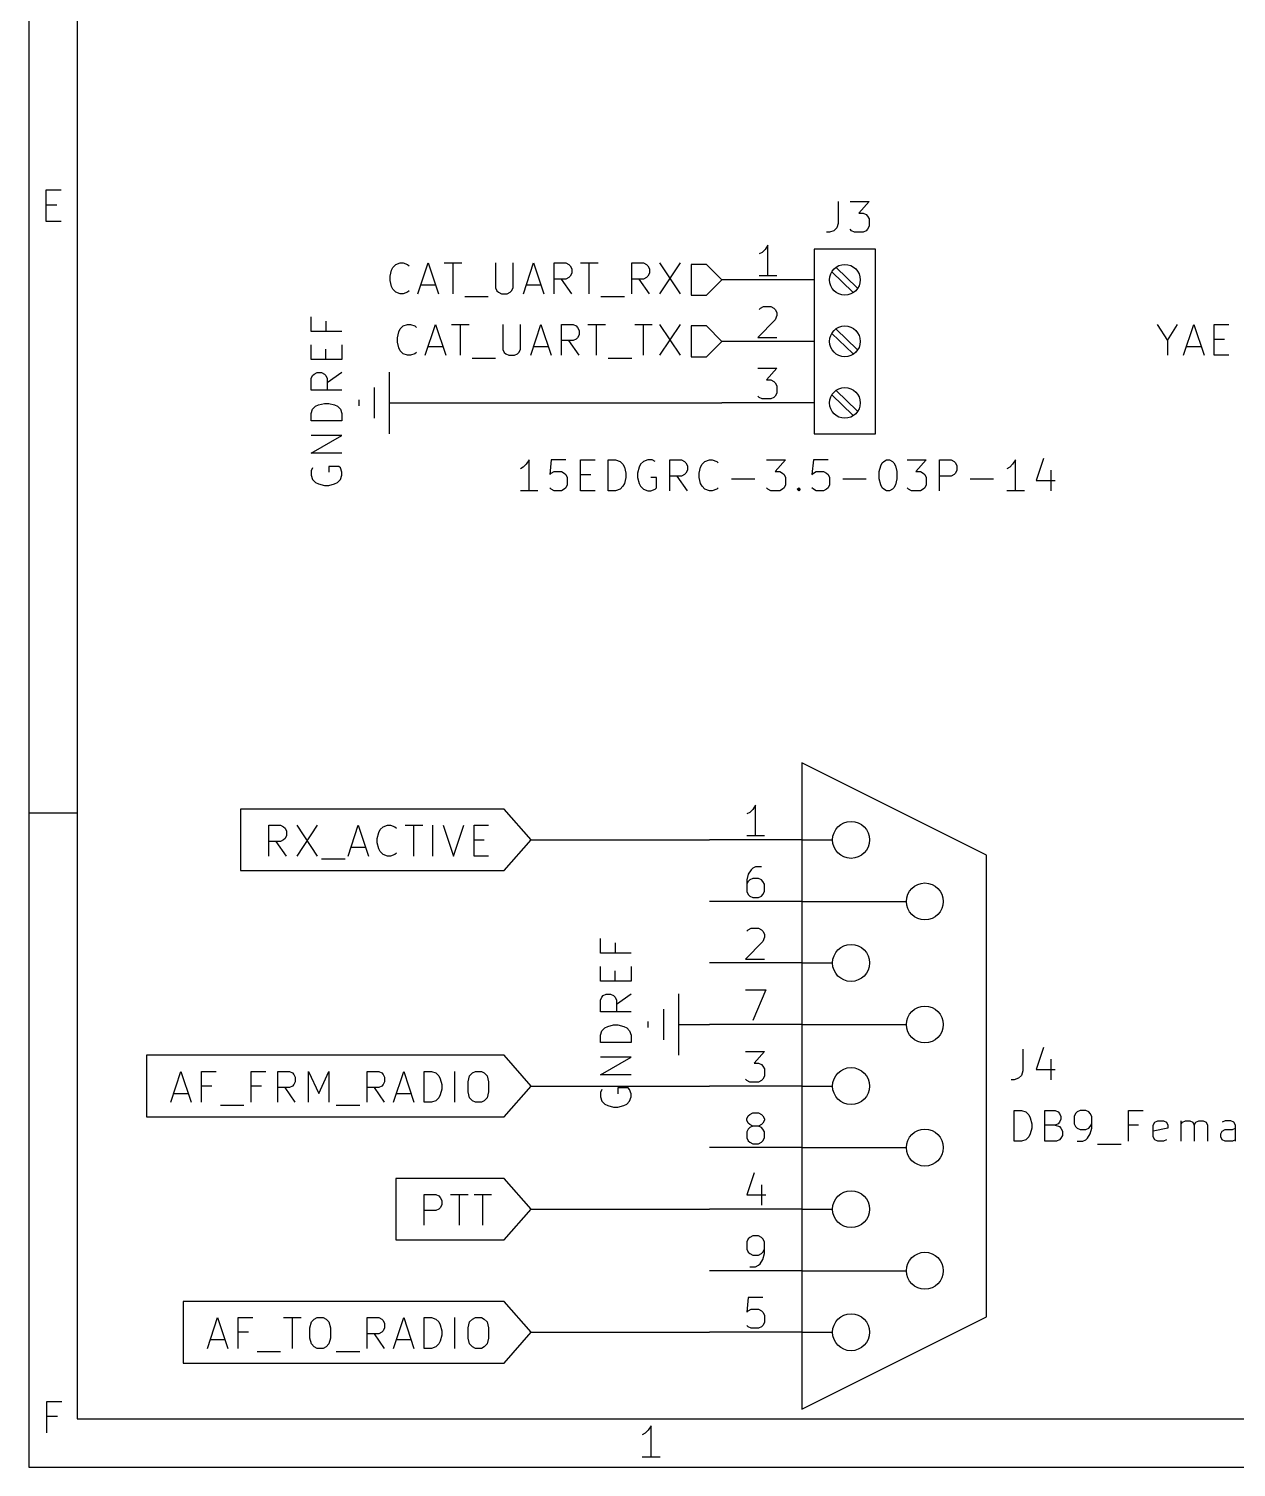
# Model space of a CAD drawing. Extents: x 0.4 to 16.1, y -11.3 to -0.4.
# Drawn here: x 0.394 to 2.356, y -11.299 to -8.962 of the extents above; entities that cross this region are included whole.
import ezdxf

# ---------------------------------------------------------------- set-up
doc = ezdxf.new("R2010")
doc.units = 0
doc.header["$MEASUREMENT"] = 0
for name, color, linetype in [('BROWN2', 54, 'CONTINUOUS'), ('CYAN2', 4, 'CONTINUOUS'), ('GREEN2', 3, 'CONTINUOUS'), ('LYELLOW', 51, 'CONTINUOUS'), ('RED2', 1, 'CONTINUOUS')]:
    doc.layers.add(name, color=color, linetype=linetype)

msp = doc.modelspace()

# ---------------------------------------------------------------- linework, layer by layer
at = {"layer": 'BROWN2', "linetype": 'CONTINUOUS'}
for p, q in [((0.985563, -9.34976), (0.990323, -9.345)), ((0.990323, -9.345), (0.997469, -9.34262)), ((0.997469, -9.34262), (1.00223, -9.34262)), ((1.00223, -9.34262), (1.00937, -9.345)), ((1.00937, -9.345), (1.01175, -9.34738)), ((1.02604, -9.39262), (1.0427, -9.34262)), ((1.0427, -9.34262), (1.05937, -9.39262)), ((1.0689, -9.34262), (1.09747, -9.34262)), ((1.08318, -9.39262), (1.08318, -9.34262)), ((1.15223, -9.34262), (1.15223, -9.38309)), ((1.1808, -9.38309), (1.1808, -9.34262)), ((1.19747, -9.39262), (1.21413, -9.34262)), ((1.21413, -9.34262), (1.2308, -9.39262)), ((1.24747, -9.39262), (1.24747, -9.34262)), ((1.24747, -9.34262), (1.26652, -9.34262)), ((1.26652, -9.34262), (1.27128, -9.345)), ((1.27128, -9.345), (1.27366, -9.34738)), ((1.27366, -9.34738), (1.27604, -9.35214)), ((1.29032, -9.34262), (1.3189, -9.34262)), ((1.30461, -9.39262), (1.30461, -9.34262)), ((1.37366, -9.39262), (1.37366, -9.34262)), ((1.37366, -9.34262), (1.3927, -9.34262)), ((1.3927, -9.34262), (1.39747, -9.345)), ((1.39747, -9.345), (1.39985, -9.34738)), ((1.39985, -9.34738), (1.40223, -9.35214)), ((1.4189, -9.34262), (1.45223, -9.39262)), ((1.45223, -9.34262), (1.4189, -9.39262)), ((1.495, -9.345), (1.47, -9.345)), ((1.47, -9.345), (1.47, -9.395)), ((1.52, -9.37), (1.495, -9.345)), ((0.980799, -9.36405), (0.983181, -9.35452)), ((0.980799, -9.37119), (0.980799, -9.36405)), ((0.983181, -9.38071), (0.980799, -9.37119)), ((0.983181, -9.35452), (0.985563, -9.34976)), ((1.26652, -9.36881), (1.24747, -9.36881)), ((1.27604, -9.39262), (1.25937, -9.36881)), ((1.27128, -9.36643), (1.26652, -9.36881)), ((1.27366, -9.36405), (1.27128, -9.36643)), ((1.27604, -9.35928), (1.27366, -9.36405)), ((1.27604, -9.35214), (1.27604, -9.35928)), ((1.3927, -9.36881), (1.37366, -9.36881)), ((1.40223, -9.39262), (1.38556, -9.36881)), ((1.39747, -9.36643), (1.3927, -9.36881)), ((1.39985, -9.36405), (1.39747, -9.36643)), ((1.40223, -9.35928), (1.39985, -9.36405)), ((1.40223, -9.35214), (1.40223, -9.35928)), ((1.495, -9.395), (1.52, -9.37)), ((0.985563, -9.38547), (0.983181, -9.38071)), ((0.990323, -9.39024), (0.985563, -9.38547)), ((0.997469, -9.39262), (0.990323, -9.39024)), ((1.00223, -9.39262), (0.997469, -9.39262)), ((1.00937, -9.39024), (1.00223, -9.39262)), ((1.01175, -9.38785), (1.00937, -9.39024)), ((1.0308, -9.37833), (1.05461, -9.37833)), ((1.15223, -9.38309), (1.15461, -9.38785)), ((1.15461, -9.38785), (1.15699, -9.39024)), ((1.15699, -9.39024), (1.16175, -9.39262)), ((1.16175, -9.39262), (1.17128, -9.39262)), ((1.17128, -9.39262), (1.17604, -9.39024)), ((1.17604, -9.39024), (1.17842, -9.38785)), ((1.17842, -9.38785), (1.1808, -9.38309)), ((1.20223, -9.37833), (1.22604, -9.37833)), ((1.47, -9.395), (1.495, -9.395)), ((1.10223, -9.39738), (1.14032, -9.39738)), ((1.32366, -9.39738), (1.36175, -9.39738)), ((0.992705, -9.46405), (0.995087, -9.45452)), ((0.992705, -9.47119), (0.992705, -9.46405)), ((0.995087, -9.45452), (0.997469, -9.44976)), ((0.997469, -9.44976), (1.00223, -9.445)), ((1.00223, -9.445), (1.00937, -9.44262)), ((1.00937, -9.44262), (1.01413, -9.44262)), ((1.01413, -9.44262), (1.02128, -9.445)), ((1.02128, -9.445), (1.02366, -9.44738)), ((1.03794, -9.49262), (1.05461, -9.44262)), ((1.05461, -9.44262), (1.07128, -9.49262)), ((1.0808, -9.44262), (1.10937, -9.44262)), ((1.09509, -9.49262), (1.09509, -9.44262)), ((1.16413, -9.44262), (1.16413, -9.48309)), ((1.1927, -9.48309), (1.1927, -9.44262)), ((1.20937, -9.49262), (1.22604, -9.44262)), ((1.22604, -9.44262), (1.2427, -9.49262)), ((1.25937, -9.49262), (1.25937, -9.44262)), ((1.25937, -9.44262), (1.27842, -9.44262)), ((1.27842, -9.44262), (1.28318, -9.445)), ((1.28318, -9.445), (1.28556, -9.44738)), ((1.28556, -9.46405), (1.28318, -9.46643)), ((1.28556, -9.44738), (1.28794, -9.45214)), ((1.28794, -9.45928), (1.28556, -9.46405)), ((1.28794, -9.45214), (1.28794, -9.45928)), ((1.30223, -9.44262), (1.3308, -9.44262)), ((1.31652, -9.49262), (1.31652, -9.44262)), ((1.37842, -9.44262), (1.40699, -9.44262)), ((1.3927, -9.49262), (1.3927, -9.44262)), ((1.4189, -9.44262), (1.45223, -9.49262)), ((1.45223, -9.44262), (1.4189, -9.49262)), ((1.495, -9.445), (1.47, -9.445)), ((1.47, -9.445), (1.47, -9.495)), ((1.52, -9.47), (1.495, -9.445)), ((2.22747, -9.44262), (2.24413, -9.46881)), ((2.24413, -9.46881), (2.2608, -9.44262)), ((2.27032, -9.49262), (2.28699, -9.44262)), ((2.28699, -9.44262), (2.30366, -9.49262)), ((2.32032, -9.49262), (2.32032, -9.44262)), ((2.32032, -9.44262), (2.34413, -9.44262)), ((0.995087, -9.48071), (0.992705, -9.47119)), ((0.997469, -9.48547), (0.995087, -9.48071)), ((1.00223, -9.49024), (0.997469, -9.48547)), ((1.02366, -9.48785), (1.02128, -9.49024)), ((1.0427, -9.47833), (1.06652, -9.47833)), ((1.16413, -9.48309), (1.16652, -9.48785)), ((1.16652, -9.48785), (1.1689, -9.49024)), ((1.18794, -9.49024), (1.19032, -9.48785)), ((1.19032, -9.48785), (1.1927, -9.48309)), ((1.21413, -9.47833), (1.23794, -9.47833)), ((1.27842, -9.46881), (1.25937, -9.46881)), ((1.28794, -9.49262), (1.27128, -9.46881)), ((1.28318, -9.46643), (1.27842, -9.46881)), ((1.495, -9.495), (1.52, -9.47)), ((2.24413, -9.46881), (2.24413, -9.49262)), ((2.27509, -9.47833), (2.2989, -9.47833)), ((2.32032, -9.46643), (2.33699, -9.46643)), ((1.00937, -9.49262), (1.00223, -9.49024)), ((1.01413, -9.49262), (1.00937, -9.49262)), ((1.02128, -9.49024), (1.01413, -9.49262)), ((1.11413, -9.49738), (1.15223, -9.49738)), ((1.1689, -9.49024), (1.17366, -9.49262)), ((1.17366, -9.49262), (1.18318, -9.49262)), ((1.18318, -9.49262), (1.18794, -9.49024)), ((1.33556, -9.49738), (1.37366, -9.49738)), ((1.47, -9.495), (1.495, -9.495)), ((2.34413, -9.49262), (2.32032, -9.49262))]:
    msp.add_line(p, q, dxfattribs=at)
at = {"layer": 'CYAN2', "linetype": 'CONTINUOUS'}
for p, q in [((1.70931, -9.24261), (1.70931, -9.27833)), ((1.72836, -9.24261), (1.75931, -9.24261)), ((1.75931, -9.24261), (1.74265, -9.26166)), ((1.70931, -9.27833), (1.70693, -9.28547)), ((1.74265, -9.26166), (1.74979, -9.26166)), ((1.74979, -9.26166), (1.75455, -9.26404)), ((1.75455, -9.26404), (1.75693, -9.26642)), ((1.75693, -9.26642), (1.75931, -9.27119)), ((1.75931, -9.27119), (1.75931, -9.28309)), ((1.69503, -9.29261), (1.69026, -9.29261)), ((1.70217, -9.29023), (1.69503, -9.29261)), ((1.70693, -9.28547), (1.70217, -9.29023)), ((1.73074, -9.29023), (1.72836, -9.28785)), ((1.7355, -9.29261), (1.73074, -9.29023)), ((1.74979, -9.29261), (1.7355, -9.29261)), ((1.75455, -9.29023), (1.74979, -9.29261)), ((1.75693, -9.28785), (1.75455, -9.29023)), ((1.75931, -9.28309), (1.75693, -9.28785)), ((0.852618, -9.45407), (0.852618, -9.43026)), ((0.876425, -9.43741), (0.876425, -9.45407)), ((0.902618, -9.45407), (0.852618, -9.45407)), ((0.852618, -9.49931), (0.852618, -9.4755)), ((0.876425, -9.49931), (0.876425, -9.48265)), ((0.902618, -9.4755), (0.902618, -9.49931)), ((0.902618, -9.49931), (0.852618, -9.49931)), ((0.852618, -9.53026), (0.855, -9.5255)), ((0.852618, -9.54931), (0.852618, -9.53026)), ((0.855, -9.5255), (0.857378, -9.52312)), ((0.857378, -9.52312), (0.862142, -9.52074)), ((0.862142, -9.52074), (0.869283, -9.52074)), ((0.869283, -9.52074), (0.874047, -9.52312)), ((0.874047, -9.52312), (0.876425, -9.5255)), ((0.876425, -9.5255), (0.878807, -9.53026)), ((0.902618, -9.52074), (0.878807, -9.53741)), ((0.878807, -9.53026), (0.878807, -9.54931)), ((0.902618, -9.54931), (0.852618, -9.54931)), ((0.852618, -9.58741), (0.855, -9.58026)), ((0.855, -9.58026), (0.85976, -9.5755)), ((0.85976, -9.5755), (0.864524, -9.57312)), ((0.864524, -9.57312), (0.874047, -9.57074)), ((0.874047, -9.57074), (0.881189, -9.57074)), ((0.881189, -9.57074), (0.890713, -9.57312)), ((0.890713, -9.57312), (0.895472, -9.5755)), ((0.895472, -9.5755), (0.900236, -9.58026)), ((0.900236, -9.58026), (0.902618, -9.58741)), ((0.852618, -9.59931), (0.852618, -9.58741)), ((0.902618, -9.59931), (0.852618, -9.59931)), ((0.902618, -9.58741), (0.902618, -9.59931)), ((0.852618, -9.65169), (0.902618, -9.62312)), ((0.902618, -9.62312), (0.852618, -9.62312)), ((0.902618, -9.65169), (0.852618, -9.65169)), ((0.855, -9.6755), (0.852618, -9.68026)), ((0.897854, -9.67312), (0.881189, -9.67312)), ((0.881189, -9.67312), (0.881189, -9.68265)), ((0.900236, -9.6755), (0.897854, -9.67312)), ((0.902618, -9.68265), (0.900236, -9.6755)), ((1.19741, -9.67452), (1.19265, -9.6769)), ((1.20217, -9.66976), (1.19741, -9.67452)), ((1.20693, -9.66261), (1.20217, -9.66976)), ((1.20693, -9.71261), (1.20693, -9.66261)), ((1.24265, -9.66261), (1.24026, -9.68642)), ((1.26645, -9.66261), (1.24265, -9.66261)), ((1.29026, -9.71261), (1.29026, -9.66261)), ((1.29026, -9.66261), (1.31407, -9.66261)), ((1.3355, -9.71261), (1.3355, -9.66261)), ((1.3355, -9.66261), (1.34741, -9.66261)), ((1.34741, -9.66261), (1.35455, -9.665)), ((1.35455, -9.665), (1.35931, -9.66976)), ((1.35931, -9.66976), (1.36169, -9.67452)), ((1.36169, -9.67452), (1.36407, -9.68404)), ((1.3855, -9.67452), (1.38312, -9.68404)), ((1.38788, -9.66976), (1.3855, -9.67452)), ((1.39265, -9.665), (1.38788, -9.66976)), ((1.39979, -9.66261), (1.39265, -9.665)), ((1.40693, -9.66261), (1.39979, -9.66261)), ((1.41169, -9.665), (1.40693, -9.66261)), ((1.4355, -9.71261), (1.4355, -9.66261)), ((1.4355, -9.66261), (1.45455, -9.66261)), ((1.45455, -9.66261), (1.45931, -9.665)), ((1.45931, -9.665), (1.46169, -9.66737)), ((1.46169, -9.66737), (1.46407, -9.67214)), ((1.46407, -9.67214), (1.46407, -9.67928)), ((1.48312, -9.68404), (1.4855, -9.67452)), ((1.4855, -9.67452), (1.48788, -9.66976)), ((1.48788, -9.66976), (1.49265, -9.665)), ((1.49265, -9.665), (1.49979, -9.66261)), ((1.49979, -9.66261), (1.50455, -9.66261)), ((1.50455, -9.66261), (1.51169, -9.665)), ((1.51169, -9.665), (1.51407, -9.66737)), ((1.59265, -9.66261), (1.6236, -9.66261)), ((1.6236, -9.66261), (1.60693, -9.68166)), ((1.66883, -9.66261), (1.66645, -9.68642)), ((1.69265, -9.66261), (1.66883, -9.66261)), ((1.77598, -9.68166), (1.77836, -9.67214)), ((1.77836, -9.67214), (1.78074, -9.66737)), ((1.78074, -9.66737), (1.78312, -9.665)), ((1.78312, -9.665), (1.78788, -9.66261)), ((1.78788, -9.66261), (1.79265, -9.66261)), ((1.79265, -9.66261), (1.79741, -9.665)), ((1.79741, -9.665), (1.79979, -9.66737)), ((1.79979, -9.66737), (1.80217, -9.67214)), ((1.80217, -9.67214), (1.80455, -9.68166)), ((1.82122, -9.66261), (1.85217, -9.66261)), ((1.85217, -9.66261), (1.8355, -9.68166)), ((1.8736, -9.71261), (1.8736, -9.66261)), ((1.8736, -9.66261), (1.89265, -9.66261)), ((1.89265, -9.66261), (1.89741, -9.665)), ((1.89741, -9.665), (1.89979, -9.66737)), ((1.89979, -9.66737), (1.90217, -9.67214)), ((1.90217, -9.67214), (1.90217, -9.67928)), ((1.98788, -9.67452), (1.98312, -9.6769)), ((1.99265, -9.66976), (1.98788, -9.67452)), ((1.99741, -9.66261), (1.99265, -9.66976)), ((1.99741, -9.71261), (1.99741, -9.66261)), ((2.04265, -9.66023), (2.03074, -9.69594)), ((0.852618, -9.68026), (0.852618, -9.68741)), ((0.852618, -9.68741), (0.855, -9.69455)), ((0.855, -9.69455), (0.85976, -9.69931)), ((0.895472, -9.69931), (0.900236, -9.69455)), ((0.900236, -9.69455), (0.902618, -9.68741)), ((0.902618, -9.68741), (0.902618, -9.68265)), ((1.24026, -9.68642), (1.24265, -9.68404)), ((1.24265, -9.68404), (1.24741, -9.68166)), ((1.24741, -9.68166), (1.25931, -9.68166)), ((1.25931, -9.68166), (1.26407, -9.68404)), ((1.26407, -9.68404), (1.26645, -9.68642)), ((1.26645, -9.68642), (1.26883, -9.69119)), ((1.26883, -9.69119), (1.26883, -9.70309)), ((1.29026, -9.68642), (1.30693, -9.68642)), ((1.36407, -9.69119), (1.36169, -9.70071)), ((1.36407, -9.68404), (1.36407, -9.69119)), ((1.38312, -9.68404), (1.38312, -9.69119)), ((1.38312, -9.69119), (1.3855, -9.70071)), ((1.41407, -9.69119), (1.40455, -9.69119)), ((1.41407, -9.70785), (1.41407, -9.69119)), ((1.45455, -9.6888), (1.4355, -9.6888)), ((1.46407, -9.71261), (1.44741, -9.6888)), ((1.45931, -9.68642), (1.45455, -9.6888)), ((1.46169, -9.68404), (1.45931, -9.68642)), ((1.46407, -9.67928), (1.46169, -9.68404)), ((1.48312, -9.69119), (1.48312, -9.68404)), ((1.4855, -9.70071), (1.48312, -9.69119)), ((1.5355, -9.69357), (1.5736, -9.69357)), ((1.60693, -9.68166), (1.61407, -9.68166)), ((1.61407, -9.68166), (1.61883, -9.68404)), ((1.61883, -9.68404), (1.62122, -9.68642)), ((1.62122, -9.68642), (1.6236, -9.69119)), ((1.6236, -9.69119), (1.6236, -9.70309)), ((1.66645, -9.68642), (1.66883, -9.68404)), ((1.66883, -9.68404), (1.6736, -9.68166)), ((1.6736, -9.68166), (1.6855, -9.68166)), ((1.6855, -9.68166), (1.69026, -9.68404)), ((1.69026, -9.68404), (1.69265, -9.68642)), ((1.69265, -9.68642), (1.69503, -9.69119)), ((1.69503, -9.69119), (1.69503, -9.70309)), ((1.71645, -9.69357), (1.75455, -9.69357)), ((1.77598, -9.69357), (1.77598, -9.68166)), ((1.77836, -9.70309), (1.77598, -9.69357)), ((1.80455, -9.69357), (1.80217, -9.70309)), ((1.80455, -9.68166), (1.80455, -9.69357)), ((1.8355, -9.68166), (1.84265, -9.68166)), ((1.84265, -9.68166), (1.84741, -9.68404)), ((1.84741, -9.68404), (1.84979, -9.68642)), ((1.84979, -9.68642), (1.85217, -9.69119)), ((1.85217, -9.69119), (1.85217, -9.70309)), ((1.89265, -9.6888), (1.8736, -9.6888)), ((1.89741, -9.68642), (1.89265, -9.6888)), ((1.89979, -9.68404), (1.89741, -9.68642)), ((1.90217, -9.67928), (1.89979, -9.68404)), ((1.9236, -9.69357), (1.96169, -9.69357)), ((2.03074, -9.69594), (2.06169, -9.69594)), ((2.05455, -9.67928), (2.05455, -9.71261)), ((0.85976, -9.69931), (0.864524, -9.70169)), ((0.864524, -9.70169), (0.874047, -9.70407)), ((0.874047, -9.70407), (0.881189, -9.70407)), ((0.881189, -9.70407), (0.890713, -9.70169)), ((0.890713, -9.70169), (0.895472, -9.69931)), ((1.22122, -9.71261), (1.19265, -9.71261)), ((1.24265, -9.71023), (1.24026, -9.70785)), ((1.24741, -9.71261), (1.24265, -9.71023)), ((1.25931, -9.71261), (1.24741, -9.71261)), ((1.26407, -9.71023), (1.25931, -9.71261)), ((1.26645, -9.70785), (1.26407, -9.71023)), ((1.26883, -9.70309), (1.26645, -9.70785)), ((1.31407, -9.71261), (1.29026, -9.71261)), ((1.34741, -9.71261), (1.3355, -9.71261)), ((1.35455, -9.71023), (1.34741, -9.71261)), ((1.35931, -9.70547), (1.35455, -9.71023)), ((1.36169, -9.70071), (1.35931, -9.70547)), ((1.3855, -9.70071), (1.38788, -9.70547)), ((1.38788, -9.70547), (1.39265, -9.71023)), ((1.39265, -9.71023), (1.39979, -9.71261)), ((1.39979, -9.71261), (1.40455, -9.71261)), ((1.40455, -9.71261), (1.41169, -9.71023)), ((1.41169, -9.71023), (1.41407, -9.70785)), ((1.48788, -9.70547), (1.4855, -9.70071)), ((1.49265, -9.71023), (1.48788, -9.70547)), ((1.49979, -9.71261), (1.49265, -9.71023)), ((1.50455, -9.71261), (1.49979, -9.71261)), ((1.51169, -9.71023), (1.50455, -9.71261)), ((1.51407, -9.70785), (1.51169, -9.71023)), ((1.59503, -9.71023), (1.59265, -9.70785)), ((1.59979, -9.71261), (1.59503, -9.71023)), ((1.61407, -9.71261), (1.59979, -9.71261)), ((1.61883, -9.71023), (1.61407, -9.71261)), ((1.62122, -9.70785), (1.61883, -9.71023)), ((1.6236, -9.70309), (1.62122, -9.70785)), ((1.64265, -9.71023), (1.64503, -9.70785)), ((1.64503, -9.71261), (1.64265, -9.71023)), ((1.64503, -9.70785), (1.64741, -9.71023)), ((1.64503, -9.70785), (1.64503, -9.71261)), ((1.64741, -9.71023), (1.64503, -9.71261)), ((1.66883, -9.71023), (1.66645, -9.70785)), ((1.6736, -9.71261), (1.66883, -9.71023)), ((1.6855, -9.71261), (1.6736, -9.71261)), ((1.69026, -9.71023), (1.6855, -9.71261)), ((1.69265, -9.70785), (1.69026, -9.71023)), ((1.69503, -9.70309), (1.69265, -9.70785)), ((1.78074, -9.70785), (1.77836, -9.70309)), ((1.78312, -9.71023), (1.78074, -9.70785)), ((1.78788, -9.71261), (1.78312, -9.71023)), ((1.79265, -9.71261), (1.78788, -9.71261)), ((1.79741, -9.71023), (1.79265, -9.71261)), ((1.79979, -9.70785), (1.79741, -9.71023)), ((1.80217, -9.70309), (1.79979, -9.70785)), ((1.8236, -9.71023), (1.82122, -9.70785)), ((1.82836, -9.71261), (1.8236, -9.71023)), ((1.84265, -9.71261), (1.82836, -9.71261)), ((1.84741, -9.71023), (1.84265, -9.71261)), ((1.84979, -9.70785), (1.84741, -9.71023)), ((1.85217, -9.70309), (1.84979, -9.70785)), ((2.01169, -9.71261), (1.98312, -9.71261)), ((1.32262, -10.4641), (1.32262, -10.4403)), ((1.37262, -10.4641), (1.32262, -10.4641)), ((1.34643, -10.4474), (1.34643, -10.4641)), ((1.32262, -10.5093), (1.32262, -10.4855)), ((1.34643, -10.5093), (1.34643, -10.4926)), ((1.37262, -10.4855), (1.37262, -10.5093)), ((1.37262, -10.5093), (1.32262, -10.5093)), ((1.32262, -10.5403), (1.325, -10.5355)), ((1.32262, -10.5593), (1.32262, -10.5403)), ((1.325, -10.5355), (1.32738, -10.5331)), ((1.32738, -10.5331), (1.33214, -10.5307)), ((1.33214, -10.5307), (1.33928, -10.5307)), ((1.33928, -10.5307), (1.34405, -10.5331)), ((1.34405, -10.5331), (1.34643, -10.5355)), ((1.34643, -10.5355), (1.34881, -10.5403)), ((1.37262, -10.5307), (1.34881, -10.5474)), ((1.34881, -10.5403), (1.34881, -10.5593)), ((1.37262, -10.5593), (1.32262, -10.5593)), ((1.325, -10.5903), (1.32976, -10.5855)), ((1.32976, -10.5855), (1.33452, -10.5831)), ((1.33452, -10.5831), (1.34405, -10.5807)), ((1.34405, -10.5807), (1.35119, -10.5807)), ((1.35119, -10.5807), (1.36071, -10.5831)), ((1.36071, -10.5831), (1.36547, -10.5855)), ((1.36547, -10.5855), (1.37024, -10.5903)), ((1.32262, -10.5974), (1.325, -10.5903)), ((1.32262, -10.6093), (1.32262, -10.5974)), ((1.37262, -10.6093), (1.32262, -10.6093)), ((1.37024, -10.5903), (1.37262, -10.5974)), ((1.37262, -10.5974), (1.37262, -10.6093)), ((1.32262, -10.6617), (1.37262, -10.6331)), ((1.37262, -10.6331), (1.32262, -10.6331)), ((2.00931, -10.6198), (2.00931, -10.6555)), ((2.04265, -10.6174), (2.03074, -10.6531)), ((2.00931, -10.6555), (2.00693, -10.6626)), ((2.03074, -10.6531), (2.06169, -10.6531)), ((2.05455, -10.6364), (2.05455, -10.6698)), ((1.37262, -10.6617), (1.32262, -10.6617)), ((1.99503, -10.6698), (1.99026, -10.6698)), ((2.00217, -10.6674), (1.99503, -10.6698)), ((2.00693, -10.6626), (2.00217, -10.6674)), ((1.325, -10.6855), (1.32262, -10.6903)), ((1.32262, -10.6903), (1.32262, -10.6974)), ((1.32262, -10.6974), (1.325, -10.7046)), ((1.36785, -10.6831), (1.35119, -10.6831)), ((1.35119, -10.6831), (1.35119, -10.6926)), ((1.37024, -10.6855), (1.36785, -10.6831)), ((1.37262, -10.6926), (1.37024, -10.6855)), ((1.37024, -10.7046), (1.37262, -10.6974)), ((1.37262, -10.6974), (1.37262, -10.6926)), ((1.325, -10.7046), (1.32976, -10.7093)), ((1.32976, -10.7093), (1.33452, -10.7117)), ((1.33452, -10.7117), (1.34405, -10.7141)), ((1.34405, -10.7141), (1.35119, -10.7141)), ((1.35119, -10.7141), (1.36071, -10.7117)), ((1.36071, -10.7117), (1.36547, -10.7093)), ((1.36547, -10.7093), (1.37024, -10.7046)), ((1.99503, -10.7696), (1.99503, -10.7196)), ((1.99503, -10.7196), (2.00693, -10.7196)), ((2.00693, -10.7196), (2.01407, -10.722)), ((2.01407, -10.722), (2.01884, -10.7268)), ((2.01884, -10.7268), (2.02122, -10.7315)), ((2.04503, -10.7696), (2.04503, -10.7196)), ((2.04503, -10.7196), (2.06169, -10.7196)), ((2.06169, -10.7196), (2.06646, -10.722)), ((2.06646, -10.722), (2.06884, -10.7244)), ((2.06884, -10.7244), (2.07122, -10.7292)), ((2.09503, -10.7244), (2.09265, -10.7292)), ((2.09741, -10.722), (2.09503, -10.7244)), ((2.10217, -10.7196), (2.09741, -10.722)), ((2.11169, -10.7196), (2.10217, -10.7196)), ((2.11646, -10.722), (2.11169, -10.7196)), ((2.11884, -10.7244), (2.11646, -10.722)), ((2.12122, -10.7292), (2.11884, -10.7244)), ((2.18074, -10.7696), (2.18074, -10.7196)), ((2.18074, -10.7196), (2.20455, -10.7196)), ((2.02122, -10.7315), (2.0236, -10.7411)), ((2.0236, -10.7482), (2.02122, -10.7577)), ((2.0236, -10.7411), (2.0236, -10.7482)), ((2.06169, -10.7434), (2.04503, -10.7434)), ((2.06646, -10.7411), (2.06169, -10.7434)), ((2.06169, -10.7434), (2.06884, -10.7458)), ((2.06884, -10.7387), (2.06646, -10.7411)), ((2.07122, -10.7339), (2.06884, -10.7387)), ((2.06884, -10.7458), (2.07122, -10.7482)), ((2.07122, -10.7292), (2.07122, -10.7339)), ((2.07122, -10.7482), (2.0736, -10.753)), ((2.09265, -10.7292), (2.09265, -10.7411)), ((2.09265, -10.7411), (2.09503, -10.7458)), ((2.09503, -10.7458), (2.09741, -10.7482)), ((2.09741, -10.7482), (2.10217, -10.7506)), ((2.10217, -10.7506), (2.11169, -10.7506)), ((2.11169, -10.7506), (2.11646, -10.7482)), ((2.11646, -10.7482), (2.11884, -10.7458)), ((2.11884, -10.7458), (2.12122, -10.7411)), ((2.11884, -10.7577), (2.12122, -10.7482)), ((2.12122, -10.7482), (2.12122, -10.7292)), ((2.19741, -10.7434), (2.18074, -10.7434)), ((2.22122, -10.7434), (2.2236, -10.7387)), ((2.22122, -10.7625), (2.22122, -10.7434)), ((2.24503, -10.7482), (2.22122, -10.753)), ((2.2236, -10.7387), (2.22836, -10.7363)), ((2.22836, -10.7363), (2.23789, -10.7363)), ((2.23789, -10.7363), (2.24265, -10.7387)), ((2.24265, -10.7387), (2.24503, -10.7434)), ((2.24503, -10.7434), (2.24503, -10.7482)), ((2.26646, -10.7696), (2.26646, -10.7363)), ((2.26646, -10.7411), (2.26884, -10.7387)), ((2.26884, -10.7387), (2.2736, -10.7363)), ((2.2736, -10.7363), (2.28074, -10.7363)), ((2.28074, -10.7363), (2.2855, -10.7387)), ((2.2855, -10.7387), (2.28789, -10.7434)), ((2.28789, -10.7434), (2.29026, -10.7387)), ((2.28789, -10.7434), (2.28789, -10.7696)), ((2.29026, -10.7387), (2.29503, -10.7363)), ((2.29503, -10.7363), (2.30217, -10.7363)), ((2.30217, -10.7363), (2.30693, -10.7387)), ((2.30693, -10.7387), (2.30931, -10.7434)), ((2.30931, -10.7434), (2.30931, -10.7696)), ((2.33789, -10.7363), (2.33312, -10.7387)), ((2.33312, -10.753), (2.33789, -10.7506)), ((2.34741, -10.7363), (2.33789, -10.7363)), ((2.33789, -10.7506), (2.34979, -10.7506)), ((2.35217, -10.7387), (2.34741, -10.7363)), ((2.34979, -10.7506), (2.35455, -10.7482)), ((2.35455, -10.7434), (2.35217, -10.7387)), ((2.35455, -10.7696), (2.35455, -10.7434)), ((2.00693, -10.7696), (1.99503, -10.7696)), ((2.01407, -10.7672), (2.00693, -10.7696)), ((2.01884, -10.7625), (2.01407, -10.7672)), ((2.02122, -10.7577), (2.01884, -10.7625)), ((2.06407, -10.7696), (2.04503, -10.7696)), ((2.06884, -10.7672), (2.06407, -10.7696)), ((2.07122, -10.7649), (2.06884, -10.7672)), ((2.0736, -10.7601), (2.07122, -10.7649)), ((2.0736, -10.753), (2.0736, -10.7601)), ((2.09741, -10.7696), (2.10693, -10.7696)), ((2.10693, -10.7696), (2.11169, -10.7672)), ((2.11169, -10.7672), (2.11407, -10.7649)), ((2.11407, -10.7649), (2.11884, -10.7577)), ((2.2236, -10.7672), (2.22122, -10.7625)), ((2.22836, -10.7696), (2.2236, -10.7672)), ((2.23789, -10.7696), (2.22836, -10.7696)), ((2.24265, -10.7672), (2.23789, -10.7696)), ((2.33074, -10.7577), (2.33312, -10.753)), ((2.33074, -10.7625), (2.33074, -10.7577)), ((2.33312, -10.7672), (2.33074, -10.7625)), ((2.33789, -10.7696), (2.33312, -10.7672)), ((2.34979, -10.7696), (2.33789, -10.7696)), ((2.35455, -10.7672), (2.34979, -10.7696)), ((2.13074, -10.7744), (2.16884, -10.7744))]:
    msp.add_line(p, q, dxfattribs=at)
at = {"layer": 'GREEN2', "linetype": 'CONTINUOUS'}
for p, q in [((1.03, -9.57), (1.52, -9.57)), ((1.21, -10.28), (1.5, -10.28)), ((1.21, -10.68), (1.5, -10.68)), ((1.21, -10.88), (1.5, -10.88)), ((1.21, -11.08), (1.5, -11.08))]:
    msp.add_line(p, q, dxfattribs=at)
at = {"layer": 'LYELLOW', "linetype": 'CONTINUOUS'}
for p, q in [((1.67, -9.32), (1.67, -9.62)), ((1.77, -9.32), (1.67, -9.32)), ((1.77, -9.62), (1.77, -9.32)), ((1.67, -9.62), (1.77, -9.62)), ((1.65, -10.155), (1.65, -11.205)), ((1.95, -10.305), (1.65, -10.155)), ((1.95, -11.055), (1.95, -10.305)), ((1.65, -11.205), (1.95, -11.055))]:
    msp.add_line(p, q, dxfattribs=at)
at = {"layer": 'RED2', "linetype": 'CONTINUOUS'}
for p, q in [((0.393701, -0.393701), (0.393701, -11.2993)), ((0.472441, -0.472441), (0.472441, -11.2206)), ((0.422102, -9.27512), (0.422102, -9.22394)), ((0.422102, -9.22394), (0.446472, -9.22394)), ((0.422102, -9.24831), (0.439161, -9.24831)), ((0.446472, -9.27512), (0.422102, -9.27512)), ((1.59024, -9.32076), (1.58547, -9.32552)), ((1.595, -9.31362), (1.59024, -9.32076)), ((1.595, -9.36362), (1.595, -9.31362)), ((1.67, -9.32), (1.67, -9.62)), ((1.77, -9.32), (1.67, -9.32)), ((1.67, -9.32), (1.67, -9.62)), ((1.77, -9.32), (1.67, -9.32)), ((1.77, -9.62), (1.77, -9.32)), ((1.77, -9.62), (1.77, -9.32)), ((1.58547, -9.32552), (1.58071, -9.3279)), ((1.67, -9.37), (1.52, -9.37)), ((1.60928, -9.36362), (1.58071, -9.36362)), ((1.699, -9.357), (1.733, -9.39)), ((1.706, -9.35), (1.74, -9.383)), ((1.58071, -9.41838), (1.58309, -9.416)), ((1.58309, -9.416), (1.58785, -9.41362)), ((1.58785, -9.41362), (1.59976, -9.41362)), ((1.59976, -9.41362), (1.60452, -9.416)), ((1.60452, -9.416), (1.6069, -9.41838)), ((1.6069, -9.41838), (1.60928, -9.42314)), ((1.6069, -9.43505), (1.57833, -9.46362)), ((1.60928, -9.4279), (1.6069, -9.43505)), ((1.60928, -9.42314), (1.60928, -9.4279)), ((1.57833, -9.46362), (1.60928, -9.46362)), ((1.699, -9.457), (1.733, -9.49)), ((1.706, -9.45), (1.74, -9.483)), ((1.67, -9.47), (1.52, -9.47)), ((0.98, -9.62), (0.98, -9.52)), ((1.57833, -9.51362), (1.60928, -9.51362)), ((1.60928, -9.51362), (1.59262, -9.53267)), ((1.59262, -9.53267), (1.59976, -9.53267)), ((1.59976, -9.53267), (1.60452, -9.53505)), ((1.60452, -9.53505), (1.6069, -9.53743)), ((0.955, -9.545), (0.955, -9.595)), ((1.58071, -9.56124), (1.57833, -9.55885)), ((1.6069, -9.55885), (1.60452, -9.56124)), ((1.6069, -9.53743), (1.60928, -9.54219)), ((1.60928, -9.55409), (1.6069, -9.55885)), ((1.60928, -9.54219), (1.60928, -9.55409)), ((1.699, -9.557), (1.733, -9.59)), ((1.706, -9.55), (1.74, -9.583)), ((0.93, -9.565), (0.93, -9.575)), ((0.98, -9.57), (1.03, -9.57)), ((1.67, -9.57), (1.52, -9.57)), ((1.58547, -9.56362), (1.58071, -9.56124)), ((1.59976, -9.56362), (1.58547, -9.56362)), ((1.60452, -9.56124), (1.59976, -9.56362)), ((1.67, -9.62), (1.77, -9.62)), ((1.67, -9.62), (1.77, -9.62)), ((1.65, -10.155), (1.65, -11.205)), ((1.95, -10.305), (1.65, -10.155)), ((1.65, -10.155), (1.65, -11.205)), ((1.95, -10.305), (1.65, -10.155)), ((0.393701, -10.2362), (0.472441, -10.2362)), ((1.16625, -10.23), (0.737657, -10.23)), ((0.737657, -10.23), (0.737657, -10.28)), ((1.21, -10.28), (1.16625, -10.23)), ((1.56547, -10.2355), (1.56071, -10.2379)), ((1.57024, -10.2308), (1.56547, -10.2355)), ((1.575, -10.2236), (1.57024, -10.2308)), ((1.575, -10.2736), (1.575, -10.2236)), ((0.783953, -10.3062), (0.783953, -10.2562)), ((0.783953, -10.2562), (0.803, -10.2562)), ((0.803, -10.2562), (0.807764, -10.2586)), ((0.807764, -10.2586), (0.810146, -10.261)), ((0.829193, -10.2562), (0.862524, -10.3062)), ((0.862524, -10.2562), (0.829193, -10.3062)), ((0.912524, -10.3062), (0.929193, -10.2562)), ((0.929193, -10.2562), (0.945858, -10.3062)), ((0.964906, -10.2633), (0.969669, -10.2586)), ((0.969669, -10.2586), (0.976811, -10.2562)), ((0.976811, -10.2562), (0.981571, -10.2562)), ((0.981571, -10.2562), (0.988717, -10.2586)), ((0.988717, -10.2586), (0.991094, -10.261)), ((1.00538, -10.2562), (1.03395, -10.2562)), ((1.01967, -10.3062), (1.01967, -10.2562)), ((1.05062, -10.3062), (1.05062, -10.2562)), ((1.06729, -10.2562), (1.08395, -10.3062)), ((1.08395, -10.3062), (1.10062, -10.2562)), ((1.11729, -10.3062), (1.11729, -10.2562)), ((1.11729, -10.2562), (1.14109, -10.2562)), ((0.737657, -10.28), (0.737657, -10.33)), ((0.803, -10.2824), (0.783953, -10.2824)), ((0.812524, -10.3062), (0.795858, -10.2824)), ((0.807764, -10.28), (0.803, -10.2824)), ((0.810146, -10.2776), (0.807764, -10.28)), ((0.810146, -10.261), (0.812524, -10.2657)), ((0.812524, -10.2729), (0.810146, -10.2776)), ((0.812524, -10.2657), (0.812524, -10.2729)), ((0.960146, -10.2776), (0.962524, -10.2681)), ((0.960146, -10.2848), (0.960146, -10.2776)), ((0.962524, -10.2681), (0.964906, -10.2633)), ((1.11729, -10.28), (1.13395, -10.28)), ((1.16625, -10.33), (1.21, -10.28)), ((1.65, -10.28), (1.5, -10.28)), ((1.58928, -10.2736), (1.56071, -10.2736)), ((1.65, -10.28), (1.7, -10.28)), ((0.917287, -10.2919), (0.941094, -10.2919)), ((0.962524, -10.2943), (0.960146, -10.2848)), ((0.964906, -10.299), (0.962524, -10.2943)), ((0.969669, -10.3038), (0.964906, -10.299)), ((0.976811, -10.3062), (0.969669, -10.3038)), ((0.981571, -10.3062), (0.976811, -10.3062)), ((0.988717, -10.3038), (0.981571, -10.3062)), ((0.991094, -10.3014), (0.988717, -10.3038)), ((1.14109, -10.3062), (1.11729, -10.3062)), ((1.95, -11.055), (1.95, -10.305)), ((1.95, -11.055), (1.95, -10.305)), ((0.737657, -10.33), (1.16625, -10.33)), ((0.869669, -10.311), (0.907764, -10.311)), ((1.56785, -10.3284), (1.56309, -10.3355)), ((1.57024, -10.326), (1.56785, -10.3284)), ((1.575, -10.3236), (1.57024, -10.326)), ((1.58452, -10.3236), (1.575, -10.3236)), ((1.56309, -10.3355), (1.56071, -10.345)), ((1.56071, -10.345), (1.56071, -10.3641)), ((1.56309, -10.3474), (1.56071, -10.3522)), ((1.56547, -10.345), (1.56309, -10.3474)), ((1.57024, -10.3427), (1.56547, -10.345)), ((1.57976, -10.3427), (1.57024, -10.3427)), ((1.58452, -10.345), (1.57976, -10.3427)), ((1.5869, -10.3474), (1.58452, -10.345)), ((1.58928, -10.3522), (1.5869, -10.3474)), ((1.58928, -10.3641), (1.58928, -10.3522)), ((1.56071, -10.3641), (1.56309, -10.3689)), ((1.56309, -10.3689), (1.56547, -10.3712)), ((1.56547, -10.3712), (1.57024, -10.3736)), ((1.57024, -10.3736), (1.57976, -10.3736)), ((1.57976, -10.3736), (1.58452, -10.3712)), ((1.58452, -10.3712), (1.5869, -10.3689)), ((1.5869, -10.3689), (1.58928, -10.3641)), ((1.65, -10.38), (1.5, -10.38)), ((1.65, -10.38), (1.82, -10.38)), ((1.56309, -10.426), (1.56785, -10.4236)), ((1.56785, -10.4236), (1.57976, -10.4236)), ((1.57976, -10.4236), (1.58452, -10.426)), ((1.5869, -10.445), (1.55833, -10.4736)), ((1.56071, -10.4284), (1.56309, -10.426)), ((1.58452, -10.426), (1.5869, -10.4284)), ((1.5869, -10.4284), (1.58928, -10.4331)), ((1.58928, -10.4379), (1.5869, -10.445)), ((1.58928, -10.4331), (1.58928, -10.4379)), ((1.65, -10.48), (1.5, -10.48)), ((1.55833, -10.4736), (1.58928, -10.4736)), ((1.65, -10.48), (1.7, -10.48)), ((1.45, -10.63), (1.45, -10.53)), ((1.55833, -10.5236), (1.59167, -10.5236)), ((1.59167, -10.5236), (1.57024, -10.5736)), ((1.425, -10.555), (1.425, -10.605)), ((1.4, -10.575), (1.4, -10.585)), ((1.45, -10.58), (1.5, -10.58)), ((1.65, -10.58), (1.5, -10.58)), ((1.65, -10.58), (1.82, -10.58)), ((1.16625, -10.63), (0.585276, -10.63)), ((0.585276, -10.63), (0.585276, -10.68)), ((1.21, -10.68), (1.16625, -10.63)), ((1.55833, -10.6236), (1.58928, -10.6236)), ((1.58928, -10.6236), (1.57262, -10.6427)), ((0.624429, -10.7062), (0.641094, -10.6562)), ((0.641094, -10.6562), (0.657764, -10.7062)), ((0.674429, -10.7062), (0.674429, -10.6562)), ((0.674429, -10.6562), (0.69824, -10.6562)), ((0.755382, -10.7062), (0.755382, -10.6562)), ((0.755382, -10.6562), (0.779193, -10.6562)), ((0.79824, -10.7062), (0.79824, -10.6562)), ((0.79824, -10.6562), (0.817287, -10.6562)), ((0.817287, -10.6562), (0.822047, -10.6586)), ((0.84824, -10.7062), (0.84824, -10.6562)), ((0.84824, -10.6562), (0.864906, -10.6919)), ((0.864906, -10.6919), (0.881571, -10.6562)), ((0.881571, -10.6562), (0.881571, -10.7062)), ((0.943476, -10.7062), (0.943476, -10.6562)), ((0.943476, -10.6562), (0.962524, -10.6562)), ((0.962524, -10.6562), (0.967287, -10.6586)), ((0.986335, -10.7062), (1.003, -10.6562)), ((1.003, -10.6562), (1.01967, -10.7062)), ((1.03633, -10.7062), (1.03633, -10.6562)), ((1.03633, -10.6562), (1.04824, -10.6562)), ((1.04824, -10.6562), (1.05538, -10.6586)), ((1.08633, -10.7062), (1.08633, -10.6562)), ((1.11491, -10.6586), (1.11967, -10.6562)), ((1.11967, -10.6562), (1.12919, -10.6562)), ((1.12919, -10.6562), (1.13395, -10.6586)), ((1.57262, -10.6427), (1.57976, -10.6427)), ((1.57976, -10.6427), (1.58452, -10.645)), ((1.58452, -10.645), (1.5869, -10.6474)), ((1.5869, -10.6474), (1.58928, -10.6522)), ((1.58928, -10.6522), (1.58928, -10.6641)), ((0.585276, -10.68), (0.585276, -10.73)), ((0.691094, -10.68), (0.674429, -10.68)), ((0.772047, -10.68), (0.755382, -10.68)), ((0.822047, -10.68), (0.817287, -10.6824)), ((0.822047, -10.6586), (0.824429, -10.661)), ((0.824429, -10.6776), (0.822047, -10.68)), ((0.824429, -10.661), (0.826811, -10.6657)), ((0.826811, -10.6729), (0.824429, -10.6776)), ((0.826811, -10.6657), (0.826811, -10.6729)), ((0.967287, -10.68), (0.962524, -10.6824)), ((0.967287, -10.6586), (0.969669, -10.661)), ((0.969669, -10.6776), (0.967287, -10.68)), ((0.969669, -10.661), (0.972047, -10.6657)), ((0.972047, -10.6729), (0.969669, -10.6776)), ((0.972047, -10.6657), (0.972047, -10.6729)), ((1.05538, -10.6586), (1.06015, -10.6633)), ((1.06015, -10.6633), (1.06252, -10.6681)), ((1.06252, -10.6681), (1.06491, -10.6776)), ((1.06491, -10.6776), (1.06491, -10.6848)), ((1.10776, -10.6729), (1.11015, -10.6633)), ((1.10776, -10.6895), (1.10776, -10.6729)), ((1.11015, -10.6633), (1.11491, -10.6586)), ((1.13395, -10.6586), (1.13872, -10.6633)), ((1.13872, -10.6633), (1.14109, -10.6729)), ((1.14109, -10.6729), (1.14109, -10.6895)), ((1.16625, -10.73), (1.21, -10.68)), ((1.65, -10.68), (1.5, -10.68)), ((1.56071, -10.6712), (1.55833, -10.6689)), ((1.56547, -10.6736), (1.56071, -10.6712)), ((1.57976, -10.6736), (1.56547, -10.6736)), ((1.58452, -10.6712), (1.57976, -10.6736)), ((1.5869, -10.6689), (1.58452, -10.6712)), ((1.58928, -10.6641), (1.5869, -10.6689)), ((1.65, -10.68), (1.7, -10.68)), ((0.629193, -10.6919), (0.653, -10.6919)), ((0.817287, -10.6824), (0.79824, -10.6824)), ((0.826811, -10.7062), (0.810146, -10.6824)), ((0.962524, -10.6824), (0.943476, -10.6824)), ((0.972047, -10.7062), (0.955382, -10.6824)), ((0.991094, -10.6919), (1.01491, -10.6919)), ((1.05538, -10.7038), (1.04824, -10.7062)), ((1.06015, -10.699), (1.05538, -10.7038)), ((1.06252, -10.6943), (1.06015, -10.699)), ((1.06491, -10.6848), (1.06252, -10.6943)), ((1.11015, -10.699), (1.10776, -10.6895)), ((1.11491, -10.7038), (1.11015, -10.699)), ((1.11967, -10.7062), (1.11491, -10.7038)), ((1.13395, -10.7038), (1.12919, -10.7062)), ((1.13872, -10.699), (1.13395, -10.7038)), ((1.14109, -10.6895), (1.13872, -10.699)), ((0.705382, -10.711), (0.743476, -10.711)), ((0.893476, -10.711), (0.931571, -10.711)), ((1.04824, -10.7062), (1.03633, -10.7062)), ((1.12919, -10.7062), (1.11967, -10.7062)), ((1.56309, -10.7284), (1.56547, -10.726)), ((1.56547, -10.726), (1.57024, -10.7236)), ((1.57024, -10.7236), (1.57976, -10.7236)), ((1.57976, -10.7236), (1.58452, -10.726)), ((1.58452, -10.726), (1.5869, -10.7284)), ((0.585276, -10.73), (1.16625, -10.73)), ((1.56071, -10.7331), (1.56309, -10.7284)), ((1.56071, -10.7355), (1.56071, -10.7331)), ((1.56309, -10.7403), (1.56071, -10.7355)), ((1.56309, -10.7498), (1.56071, -10.7546)), ((1.56547, -10.7427), (1.56309, -10.7403)), ((1.56547, -10.7474), (1.56309, -10.7498)), ((1.57024, -10.745), (1.56547, -10.7427)), ((1.57024, -10.745), (1.56547, -10.7474)), ((1.57976, -10.745), (1.57024, -10.745)), ((1.58452, -10.7427), (1.57976, -10.745)), ((1.58452, -10.7474), (1.57976, -10.745)), ((1.5869, -10.7403), (1.58452, -10.7427)), ((1.5869, -10.7498), (1.58452, -10.7474)), ((1.5869, -10.7284), (1.58928, -10.7331)), ((1.58928, -10.7355), (1.5869, -10.7403)), ((1.58928, -10.7546), (1.5869, -10.7498)), ((1.58928, -10.7331), (1.58928, -10.7355)), ((1.56071, -10.7546), (1.56071, -10.7641)), ((1.56071, -10.7641), (1.56309, -10.7689)), ((1.56309, -10.7689), (1.56547, -10.7712)), ((1.56547, -10.7712), (1.57024, -10.7736)), ((1.57024, -10.7736), (1.57976, -10.7736)), ((1.57976, -10.7736), (1.58452, -10.7712)), ((1.58452, -10.7712), (1.5869, -10.7689)), ((1.5869, -10.7689), (1.58928, -10.7641)), ((1.58928, -10.7641), (1.58928, -10.7546)), ((1.65, -10.78), (1.5, -10.78)), ((1.65, -10.78), (1.82, -10.78)), ((1.16625, -10.83), (0.990039, -10.83)), ((0.990039, -10.83), (0.990039, -10.88)), ((1.21, -10.88), (1.16625, -10.83)), ((1.57262, -10.8212), (1.56071, -10.8569)), ((1.58452, -10.8403), (1.58452, -10.8736)), ((1.03633, -10.9062), (1.03633, -10.8562)), ((1.03633, -10.8562), (1.05538, -10.8562)), ((1.05538, -10.8562), (1.06015, -10.8586)), ((1.06015, -10.8586), (1.06252, -10.861)), ((1.06252, -10.861), (1.06491, -10.8657)), ((1.06491, -10.8657), (1.06491, -10.8729)), ((1.07919, -10.8562), (1.10776, -10.8562)), ((1.09348, -10.9062), (1.09348, -10.8562)), ((1.11729, -10.8562), (1.14586, -10.8562)), ((1.13157, -10.9062), (1.13157, -10.8562)), ((1.56071, -10.8569), (1.59167, -10.8569)), ((0.990039, -10.88), (0.990039, -10.93)), ((1.05538, -10.8824), (1.03633, -10.8824)), ((1.06015, -10.88), (1.05538, -10.8824)), ((1.06252, -10.8776), (1.06015, -10.88)), ((1.06491, -10.8729), (1.06252, -10.8776)), ((1.16625, -10.93), (1.21, -10.88)), ((1.65, -10.88), (1.5, -10.88)), ((1.65, -10.88), (1.7, -10.88)), ((0.990039, -10.93), (1.16625, -10.93)), ((1.56309, -10.9284), (1.56071, -10.9331)), ((1.56071, -10.9331), (1.56071, -10.945)), ((1.56547, -10.926), (1.56309, -10.9284)), ((1.57024, -10.9236), (1.56547, -10.926)), ((1.57976, -10.9236), (1.57024, -10.9236)), ((1.58452, -10.926), (1.57976, -10.9236)), ((1.5869, -10.9284), (1.58452, -10.926)), ((1.58928, -10.9331), (1.5869, -10.9284)), ((1.58928, -10.9522), (1.58928, -10.9331)), ((1.56071, -10.945), (1.56309, -10.9498)), ((1.56309, -10.9498), (1.56547, -10.9522)), ((1.56547, -10.9522), (1.57024, -10.9546)), ((1.57024, -10.9546), (1.57976, -10.9546)), ((1.57976, -10.9546), (1.58452, -10.9522)), ((1.58452, -10.9522), (1.5869, -10.9498)), ((1.5869, -10.9498), (1.58928, -10.945)), ((1.5869, -10.9617), (1.58928, -10.9522)), ((1.65, -10.98), (1.5, -10.98)), ((1.56547, -10.9736), (1.575, -10.9736)), ((1.575, -10.9736), (1.57976, -10.9712)), ((1.57976, -10.9712), (1.58214, -10.9689)), ((1.58214, -10.9689), (1.5869, -10.9617)), ((1.65, -10.98), (1.82, -10.98)), ((1.16625, -11.03), (0.644799, -11.03)), ((0.644799, -11.03), (0.644799, -11.08)), ((1.21, -11.08), (1.16625, -11.03)), ((1.56309, -11.0236), (1.56071, -11.0474)), ((1.5869, -11.0236), (1.56309, -11.0236)), ((1.56071, -11.0474), (1.56309, -11.045)), ((1.56309, -11.045), (1.56785, -11.0427)), ((1.56785, -11.0427), (1.57976, -11.0427)), ((1.57976, -11.0427), (1.58452, -11.045)), ((1.58452, -11.045), (1.5869, -11.0474)), ((1.5869, -11.0474), (1.58928, -11.0522)), ((1.58928, -11.0522), (1.58928, -11.0641)), ((0.683953, -11.1062), (0.700622, -11.0562)), ((0.700622, -11.0562), (0.717287, -11.1062)), ((0.733953, -11.1062), (0.733953, -11.0562)), ((0.733953, -11.0562), (0.757764, -11.0562)), ((0.807764, -11.0562), (0.836335, -11.0562)), ((0.822047, -11.1062), (0.822047, -11.0562)), ((0.850622, -11.0729), (0.853, -11.0633)), ((0.850622, -11.0895), (0.850622, -11.0729)), ((0.853, -11.0633), (0.857764, -11.0586)), ((0.857764, -11.0586), (0.862524, -11.0562)), ((0.862524, -11.0562), (0.872047, -11.0562)), ((0.872047, -11.0562), (0.876811, -11.0586)), ((0.876811, -11.0586), (0.881571, -11.0633)), ((0.881571, -11.0633), (0.883953, -11.0729)), ((0.883953, -11.0729), (0.883953, -11.0895)), ((0.943476, -11.1062), (0.943476, -11.0562)), ((0.943476, -11.0562), (0.962524, -11.0562)), ((0.962524, -11.0562), (0.967287, -11.0586)), ((0.967287, -11.0586), (0.969669, -11.061)), ((0.969669, -11.0776), (0.967287, -11.08)), ((0.969669, -11.061), (0.972047, -11.0657)), ((0.972047, -11.0729), (0.969669, -11.0776)), ((0.972047, -11.0657), (0.972047, -11.0729)), ((0.986335, -11.1062), (1.003, -11.0562)), ((1.003, -11.0562), (1.01967, -11.1062)), ((1.03633, -11.1062), (1.03633, -11.0562)), ((1.03633, -11.0562), (1.04824, -11.0562)), ((1.04824, -11.0562), (1.05538, -11.0586)), ((1.05538, -11.0586), (1.06015, -11.0633)), ((1.06015, -11.0633), (1.06252, -11.0681)), ((1.06252, -11.0681), (1.06491, -11.0776)), ((1.06491, -11.0776), (1.06491, -11.0848)), ((1.08633, -11.1062), (1.08633, -11.0562)), ((1.10776, -11.0729), (1.11015, -11.0633)), ((1.10776, -11.0895), (1.10776, -11.0729)), ((1.11015, -11.0633), (1.11491, -11.0586)), ((1.11491, -11.0586), (1.11967, -11.0562)), ((1.11967, -11.0562), (1.12919, -11.0562)), ((1.12919, -11.0562), (1.13395, -11.0586)), ((1.13395, -11.0586), (1.13872, -11.0633)), ((1.13872, -11.0633), (1.14109, -11.0729)), ((1.14109, -11.0729), (1.14109, -11.0895)), ((1.56309, -11.0712), (1.56071, -11.0689)), ((1.56785, -11.0736), (1.56309, -11.0712)), ((1.57976, -11.0736), (1.56785, -11.0736)), ((1.58452, -11.0712), (1.57976, -11.0736)), ((1.5869, -11.0689), (1.58452, -11.0712)), ((1.58928, -11.0641), (1.5869, -11.0689)), ((1.65, -11.205), (1.95, -11.055)), ((1.65, -11.205), (1.95, -11.055)), ((0.644799, -11.08), (0.644799, -11.13)), ((0.688717, -11.0919), (0.712524, -11.0919)), ((0.750622, -11.08), (0.733953, -11.08)), ((0.853, -11.099), (0.850622, -11.0895)), ((0.857764, -11.1038), (0.853, -11.099)), ((0.881571, -11.099), (0.876811, -11.1038)), ((0.883953, -11.0895), (0.881571, -11.099)), ((0.962524, -11.0824), (0.943476, -11.0824)), ((0.972047, -11.1062), (0.955382, -11.0824)), ((0.967287, -11.08), (0.962524, -11.0824)), ((0.991094, -11.0919), (1.01491, -11.0919)), ((1.06015, -11.099), (1.05538, -11.1038)), ((1.06252, -11.0943), (1.06015, -11.099)), ((1.06491, -11.0848), (1.06252, -11.0943)), ((1.11015, -11.099), (1.10776, -11.0895)), ((1.11491, -11.1038), (1.11015, -11.099)), ((1.13872, -11.099), (1.13395, -11.1038)), ((1.14109, -11.0895), (1.13872, -11.099)), ((1.16625, -11.13), (1.21, -11.08)), ((1.65, -11.08), (1.5, -11.08)), ((1.65, -11.08), (1.7, -11.08)), ((0.764906, -11.111), (0.803, -11.111)), ((0.862524, -11.1062), (0.857764, -11.1038)), ((0.872047, -11.1062), (0.862524, -11.1062)), ((0.876811, -11.1038), (0.872047, -11.1062)), ((0.893476, -11.111), (0.931571, -11.111)), ((1.04824, -11.1062), (1.03633, -11.1062)), ((1.05538, -11.1038), (1.04824, -11.1062)), ((1.11967, -11.1062), (1.11491, -11.1038)), ((1.12919, -11.1062), (1.11967, -11.1062)), ((1.13395, -11.1038), (1.12919, -11.1062)), ((0.644799, -11.13), (1.16625, -11.13)), ((0.423319, -11.2436), (0.423319, -11.1924)), ((0.423319, -11.1924), (0.447693, -11.1924)), ((0.440382, -11.2168), (0.423319, -11.2168)), ((0.472441, -11.2206), (16.0626, -11.2206)), ((1.4004, -11.2392), (1.39553, -11.2441)), ((1.40528, -11.2319), (1.4004, -11.2392)), ((1.40528, -11.2831), (1.40528, -11.2319)), ((1.39553, -11.2441), (1.39065, -11.2465)), ((1.4199, -11.2831), (1.39065, -11.2831)), ((0.393701, -11.2993), (16.1413, -11.2993))]:
    msp.add_line(p, q, dxfattribs=at)
at = {"layer": 'RED2'}
for centre, radius in [((1.72, -9.37), 0.025), ((1.72, -9.47), 0.025), ((1.72, -9.57), 0.025), ((1.73, -10.28), 0.03), ((1.85, -10.38), 0.03), ((1.73, -10.48), 0.03), ((1.85, -10.58), 0.03), ((1.73, -10.68), 0.03), ((1.85, -10.78), 0.03), ((1.73, -10.88), 0.03), ((1.85, -10.98), 0.03), ((1.73, -11.08), 0.03)]:
    msp.add_circle(centre, radius, dxfattribs=at)

doc.saveas('drawing.dxf')
